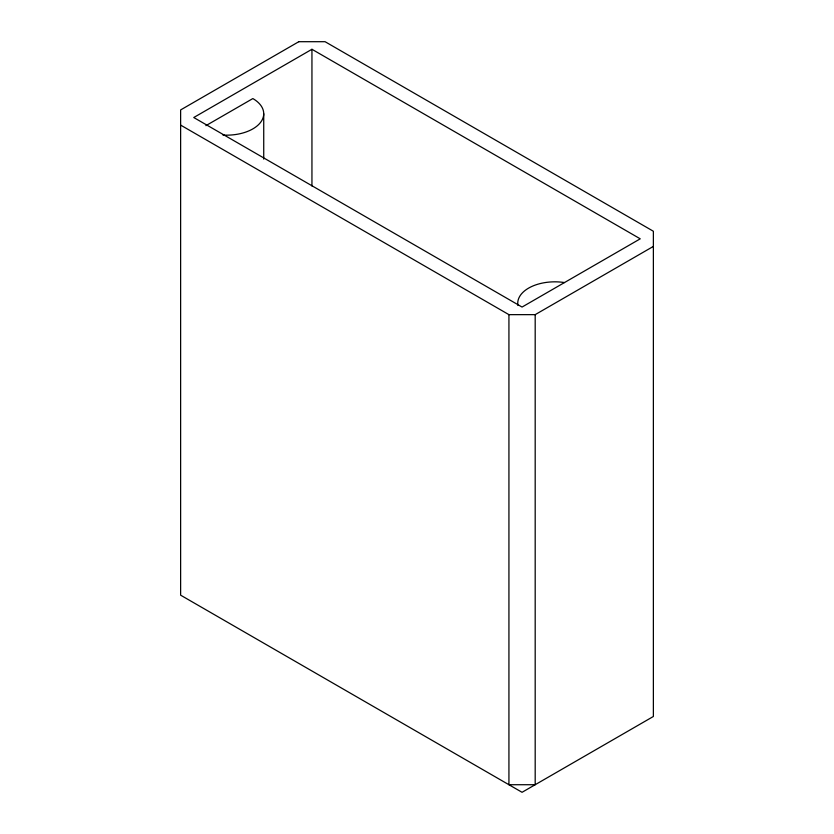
<?xml version="1.0" encoding="UTF-8"?>
<svg xmlns="http://www.w3.org/2000/svg" width="834" height="834" viewBox="0 0 834 834"><rect width="100%" height="100%" fill="white"/><g stroke="black" fill="none" stroke-linecap="round" stroke-linejoin="round"><path stroke-width="1.25" d="M311.947 49.279L193.759 117.521L522.053 307.058L640.241 238.826L311.947 49.279L311.947 186.003M205.904 125.663L252.848 98.568A37.144 21.444 0 0 1 260.166 122.89A37.144 21.444 0 0 1 222.949 135.066M180.624 125.1L508.928 314.647L535.188 314.647L653.376 246.405M535.188 314.647L535.188 784.721L508.928 784.721L508.928 314.647M263.732 113.726L263.732 159.085M517.945 305.505A37.144 21.444 0 0 1 564.503 282.559M298.812 41.7L180.624 109.932L180.624 595.174L522.053 792.3L653.376 716.479L653.376 231.247L325.072 41.7L298.812 41.7"/></g></svg>
